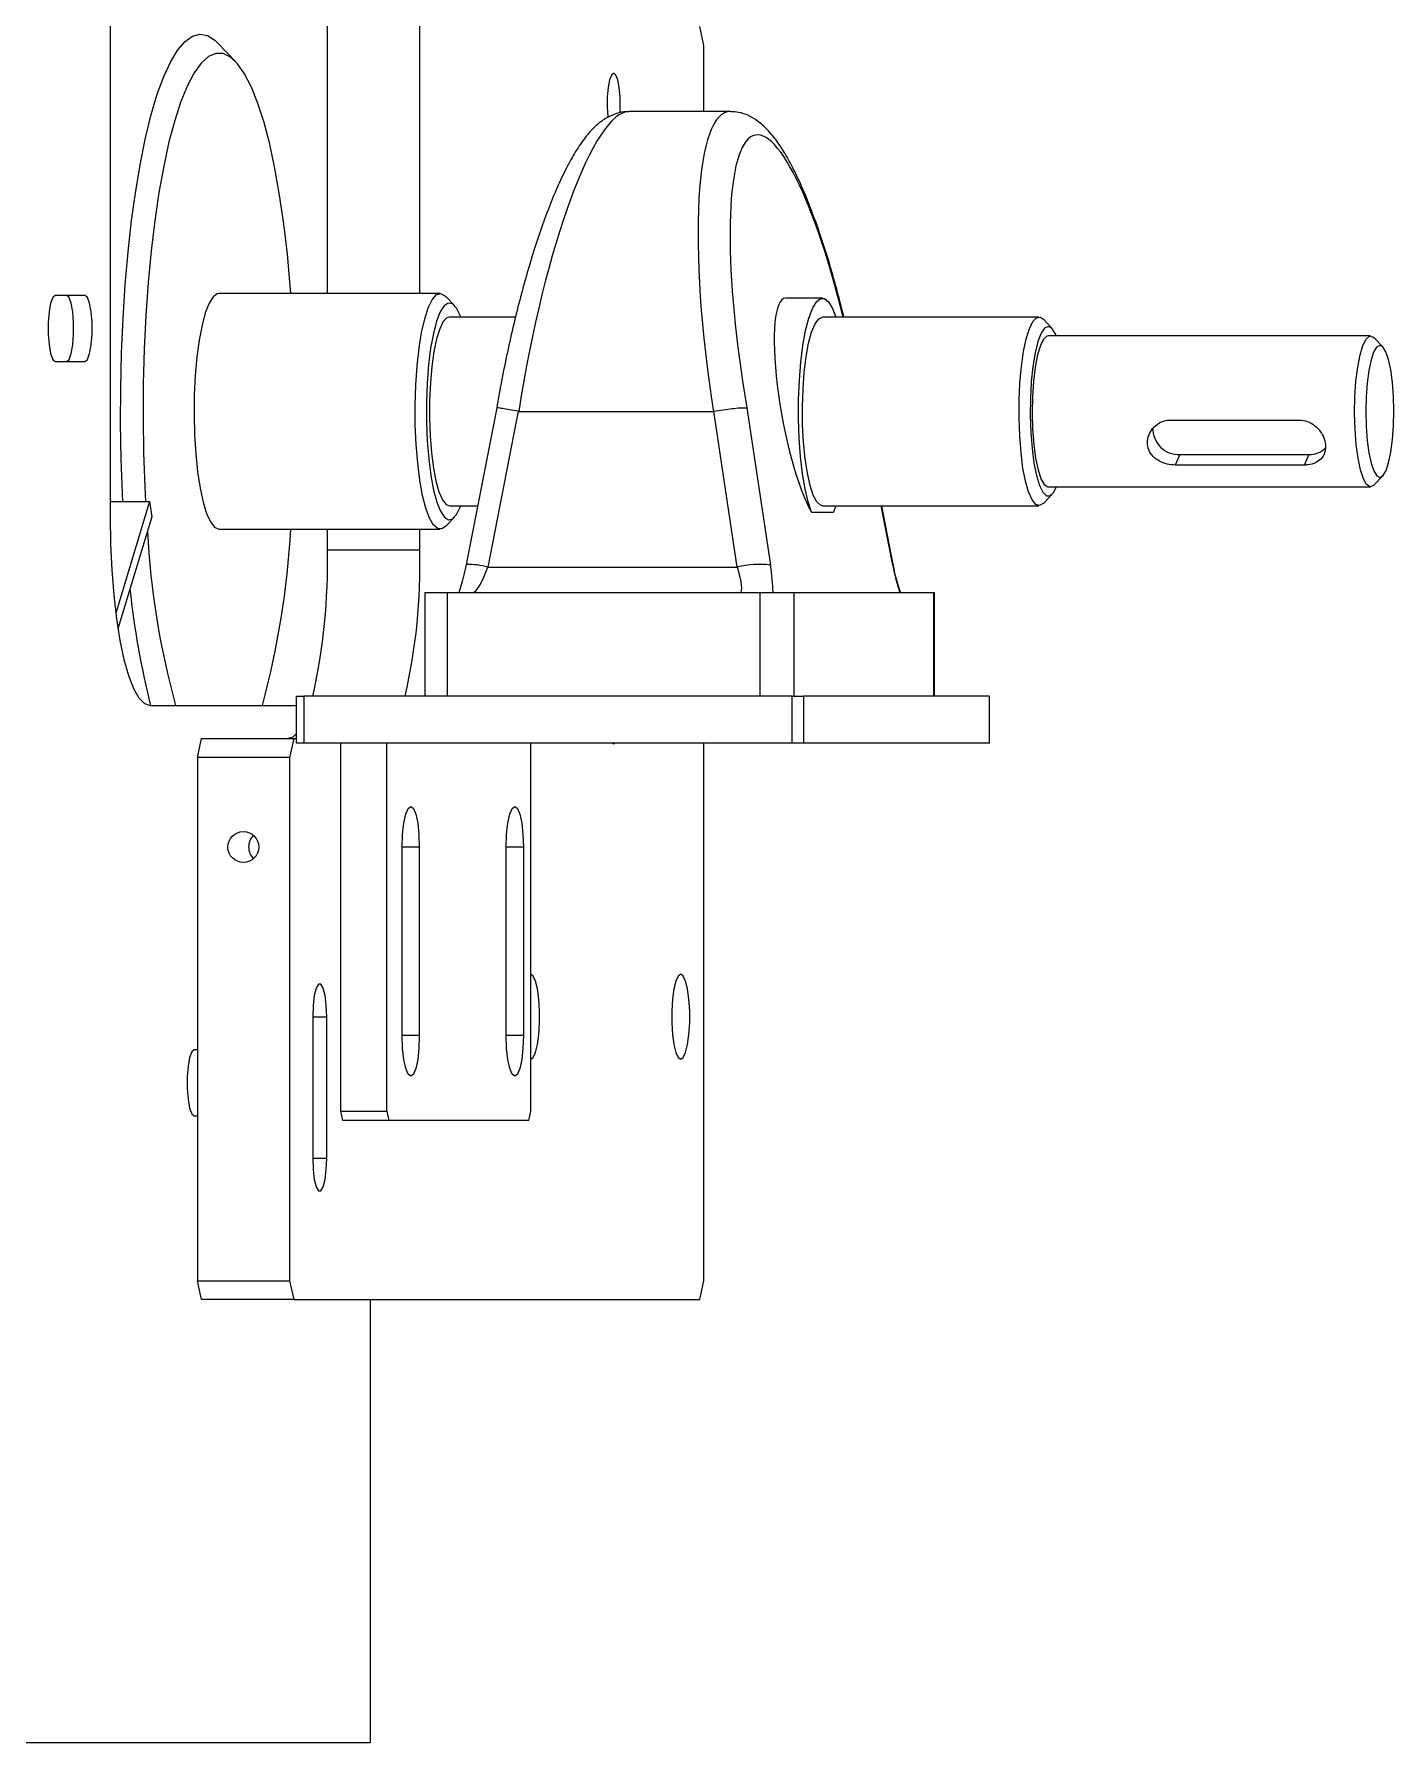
# Model space of a CAD drawing. Header units: millimetres. Extents: x -1052 to 3351, y 0 to 2015.
# Drawn here: x -104.537 to -102.808, y 1570.765 to 1572.936 of the extents above; entities that cross this region are included whole.
import ezdxf

# ---------------------------------------------------------------- set-up
doc = ezdxf.new("R2010")
doc.units = ezdxf.units.MM

msp = doc.modelspace()

# ---------------------------------------------------------------- linework, layer by layer
at = {"linetype": 'Continuous', "lineweight": 0}
for p, q in [((-104.44, 1573.7601), (-104.44, 1572.3224)), ((-104.1636, 1572.6063), (-104.1636, 1573.4762)), ((-104.0465, 1572.6063), (-104.0465, 1573.4762)), ((-103.6855, 1572.9214), (-103.6906, 1572.9454)), ((-104.354, 1572.9158), (-104.3448, 1572.9266)), ((-104.3448, 1572.9266), (-104.3354, 1572.9333)), ((-104.3354, 1572.9333), (-104.3258, 1572.9358)), ((-104.3258, 1572.9358), (-104.3163, 1572.9341)), ((-104.3163, 1572.9341), (-104.3069, 1572.9282)), ((-104.3069, 1572.9282), (-104.3029, 1572.9244)), ((-104.2806, 1572.901), (-104.3029, 1572.9244)), ((-104.3717, 1572.8821), (-104.363, 1572.9009)), ((-104.363, 1572.9009), (-104.354, 1572.9158)), ((-104.315, 1572.9074), (-104.3242, 1572.8991)), ((-104.3057, 1572.9114), (-104.315, 1572.9074)), ((-104.2964, 1572.9112), (-104.3057, 1572.9114)), ((-104.2871, 1572.9067), (-104.2964, 1572.9112)), ((-104.278, 1572.8981), (-104.2871, 1572.9067)), ((-103.6855, 1572.8376), (-103.6855, 1572.9214)), ((-104.38, 1572.8596), (-104.3717, 1572.8821)), ((-104.3331, 1572.8868), (-104.3418, 1572.8704)), ((-104.3242, 1572.8991), (-104.3331, 1572.8868)), ((-104.269, 1572.8853), (-104.278, 1572.8981)), ((-104.2604, 1572.8685), (-104.269, 1572.8853)), ((-103.8027, 1572.8839), (-103.8051, 1572.8777)), ((-103.7999, 1572.8861), (-103.8027, 1572.8839)), ((-103.7972, 1572.8839), (-103.7999, 1572.8861)), ((-103.7948, 1572.8777), (-103.7972, 1572.8839)), ((-104.3877, 1572.8336), (-104.38, 1572.8596)), ((-104.3418, 1572.8704), (-104.3501, 1572.8501)), ((-104.2521, 1572.8479), (-104.2604, 1572.8685)), ((-103.807, 1572.8682), (-103.8081, 1572.8562)), ((-103.8051, 1572.8777), (-103.807, 1572.8682)), ((-103.7929, 1572.8682), (-103.7948, 1572.8777)), ((-103.7918, 1572.8562), (-103.7929, 1572.8682)), ((-104.3501, 1572.8501), (-104.3579, 1572.8262)), ((-104.2444, 1572.8236), (-104.2521, 1572.8479)), ((-103.8081, 1572.8562), (-103.8083, 1572.8433)), ((-103.8083, 1572.8433), (-103.8076, 1572.8307)), ((-103.7919, 1572.8359), (-103.7916, 1572.8433)), ((-103.7916, 1572.8433), (-103.7918, 1572.8562)), ((-103.6519, 1572.8376), (-103.7803, 1572.8376)), ((-104.3949, 1572.8042), (-104.3877, 1572.8336)), ((-104.3579, 1572.8262), (-104.3652, 1572.7988)), ((-104.2371, 1572.7959), (-104.2444, 1572.8236)), ((-103.8076, 1572.8307), (-103.8075, 1572.8299)), ((-104.4015, 1572.7718), (-104.3949, 1572.8042)), ((-104.3652, 1572.7988), (-104.3719, 1572.7682)), ((-104.2305, 1572.765), (-104.2371, 1572.7959)), ((-104.4075, 1572.7366), (-104.4015, 1572.7718)), ((-104.3719, 1572.7682), (-104.378, 1572.7347)), ((-104.2245, 1572.7312), (-104.2305, 1572.765)), ((-104.4127, 1572.699), (-104.4075, 1572.7366)), ((-104.378, 1572.7347), (-104.3833, 1572.6987)), ((-104.2192, 1572.6949), (-104.2245, 1572.7312)), ((-104.4171, 1572.6592), (-104.4127, 1572.699)), ((-104.3833, 1572.6987), (-104.3879, 1572.6603)), ((-104.2147, 1572.6563), (-104.2192, 1572.6949)), ((-104.4207, 1572.6177), (-104.4171, 1572.6592)), ((-104.3879, 1572.6603), (-104.3917, 1572.6201)), ((-104.211, 1572.6159), (-104.2147, 1572.6563)), ((-104.3917, 1572.6201), (-104.3946, 1572.5783)), ((-104.5129, 1572.6014), (-104.5156, 1572.5941)), ((-104.5099, 1572.6039), (-104.5129, 1572.6014)), ((-104.4718, 1572.6039), (-104.5099, 1572.6039)), ((-104.4921, 1572.6014), (-104.4952, 1572.6039)), ((-104.4895, 1572.5941), (-104.4921, 1572.6014)), ((-104.4687, 1572.6014), (-104.4718, 1572.6039)), ((-104.466, 1572.5941), (-104.4687, 1572.6014)), ((-104.4235, 1572.5747), (-104.4207, 1572.6177)), ((-104.3091, 1572.6019), (-104.3142, 1572.5938)), ((-104.3038, 1572.6059), (-104.3091, 1572.6019)), ((-104.3015, 1572.6063), (-104.3038, 1572.6059)), ((-104.0205, 1572.6063), (-104.3015, 1572.6063)), ((-104.2103, 1572.6063), (-104.211, 1572.6159)), ((-104.0357, 1572.5882), (-104.0307, 1572.5984)), ((-104.0307, 1572.5984), (-104.0255, 1572.6045)), ((-104.0255, 1572.6045), (-104.0201, 1572.6063)), ((-104.0201, 1572.6063), (-104.0148, 1572.6038)), ((-104.0148, 1572.6038), (-104.0136, 1572.6027)), ((-104.0025, 1572.591), (-104.0136, 1572.6027)), ((-103.5346, 1572.6003), (-103.5815, 1572.6003)), ((-103.5424, 1572.5955), (-103.5372, 1572.5998)), ((-103.5372, 1572.5998), (-103.532, 1572.5998)), ((-103.532, 1572.5998), (-103.5268, 1572.5955)), ((-104.5176, 1572.583), (-104.5186, 1572.5693)), ((-104.5156, 1572.5941), (-104.5176, 1572.583)), ((-104.4875, 1572.583), (-104.4895, 1572.5941)), ((-104.4864, 1572.5693), (-104.4875, 1572.583)), ((-104.464, 1572.583), (-104.466, 1572.5941)), ((-104.463, 1572.5693), (-104.464, 1572.583)), ((-104.3946, 1572.5783), (-104.3967, 1572.5354)), ((-104.319, 1572.5817), (-104.3232, 1572.566)), ((-104.3142, 1572.5938), (-104.319, 1572.5817)), ((-104.0402, 1572.5743), (-104.0357, 1572.5882)), ((-104.0205, 1572.5829), (-104.0251, 1572.5711)), ((-104.0155, 1572.5907), (-104.0205, 1572.5829)), ((-104.0119, 1572.5755), (-104.0166, 1572.5706)), ((-104.0103, 1572.5942), (-104.0155, 1572.5907)), ((-104.0088, 1572.5764), (-104.0119, 1572.5755)), ((-104.005, 1572.5932), (-104.0103, 1572.5942)), ((-103.9247, 1572.5764), (-104.0088, 1572.5764)), ((-103.9999, 1572.5878), (-104.005, 1572.5932)), ((-103.9951, 1572.5782), (-103.9999, 1572.5878)), ((-103.9944, 1572.5764), (-103.9951, 1572.5782)), ((-103.5519, 1572.5749), (-103.5474, 1572.5872)), ((-103.5474, 1572.5872), (-103.5424, 1572.5955)), ((-103.5394, 1572.5742), (-103.5346, 1572.5764)), ((-103.2595, 1572.5764), (-103.5346, 1572.5764)), ((-103.5268, 1572.5955), (-103.5219, 1572.5872)), ((-103.5219, 1572.5872), (-103.5178, 1572.5764)), ((-103.2673, 1572.5706), (-103.2625, 1572.5755)), ((-103.2625, 1572.5755), (-103.2577, 1572.5761)), ((-103.2577, 1572.5761), (-103.2539, 1572.5735)), ((-104.5186, 1572.5693), (-104.5186, 1572.5547)), ((-104.5186, 1572.5547), (-104.5176, 1572.541)), ((-104.4875, 1572.541), (-104.4864, 1572.5547)), ((-104.4864, 1572.5547), (-104.4864, 1572.5693)), ((-104.464, 1572.541), (-104.463, 1572.5547)), ((-104.463, 1572.5547), (-104.463, 1572.5693)), ((-104.4254, 1572.5307), (-104.4235, 1572.5747)), ((-104.3232, 1572.566), (-104.3268, 1572.5471)), ((-104.0474, 1572.5367), (-104.0441, 1572.5569)), ((-104.0441, 1572.5569), (-104.0402, 1572.5743)), ((-104.0291, 1572.5556), (-104.0326, 1572.5369)), ((-104.0251, 1572.5711), (-104.0291, 1572.5556)), ((-104.021, 1572.5616), (-104.025, 1572.5488)), ((-104.0166, 1572.5706), (-104.021, 1572.5616)), ((-103.5594, 1572.5404), (-103.556, 1572.5592)), ((-103.556, 1572.5592), (-103.5519, 1572.5749)), ((-103.5522, 1572.5433), (-103.5484, 1572.5573)), ((-103.5484, 1572.5573), (-103.5441, 1572.5678)), ((-103.5441, 1572.5678), (-103.5394, 1572.5742)), ((-103.2757, 1572.5488), (-103.2717, 1572.5616)), ((-103.2717, 1572.5616), (-103.2673, 1572.5706)), ((-103.2567, 1572.5557), (-103.2608, 1572.5452)), ((-103.2523, 1572.5622), (-103.2567, 1572.5557)), ((-103.2428, 1572.5618), (-103.2539, 1572.5735)), ((-103.2477, 1572.5644), (-103.2523, 1572.5622)), ((-103.2431, 1572.5621), (-103.2477, 1572.5644)), ((-103.2387, 1572.5556), (-103.2431, 1572.5621)), ((-103.2373, 1572.5524), (-103.2387, 1572.5556)), ((-104.5176, 1572.541), (-104.5156, 1572.5299)), ((-104.4895, 1572.5299), (-104.4875, 1572.541)), ((-104.466, 1572.5299), (-104.464, 1572.541)), ((-104.3967, 1572.5354), (-104.3978, 1572.4917)), ((-104.3268, 1572.5471), (-104.3297, 1572.5257)), ((-104.0499, 1572.5142), (-104.0474, 1572.5367)), ((-104.0326, 1572.5369), (-104.0352, 1572.5156)), ((-104.0285, 1572.5326), (-104.0312, 1572.5137)), ((-104.025, 1572.5488), (-104.0285, 1572.5326)), ((-103.5621, 1572.5191), (-103.5594, 1572.5404)), ((-103.5553, 1572.526), (-103.5522, 1572.5433)), ((-103.2818, 1572.5137), (-103.2791, 1572.5326)), ((-103.2791, 1572.5326), (-103.2757, 1572.5488)), ((-103.2608, 1572.5452), (-103.2643, 1572.531)), ((-103.2577, 1572.5403), (-103.2612, 1572.5283)), ((-103.2536, 1572.5483), (-103.2577, 1572.5403)), ((-103.2493, 1572.5521), (-103.2536, 1572.5483)), ((-103.2478, 1572.5524), (-103.2493, 1572.5521)), ((-102.838, 1572.5524), (-103.2478, 1572.5524)), ((-102.8514, 1572.5283), (-102.8479, 1572.5403)), ((-102.8479, 1572.5403), (-102.8438, 1572.5483)), ((-102.8438, 1572.5483), (-102.8395, 1572.5521)), ((-102.8395, 1572.5521), (-102.8351, 1572.5514)), ((-102.8341, 1572.5319), (-102.8374, 1572.5218)), ((-102.8351, 1572.5514), (-102.8335, 1572.5501)), ((-102.8303, 1572.5382), (-102.8341, 1572.5319)), ((-102.8224, 1572.5384), (-102.8335, 1572.5501)), ((-102.8263, 1572.5404), (-102.8303, 1572.5382)), ((-102.8224, 1572.5384), (-102.8263, 1572.5404)), ((-102.8186, 1572.5323), (-102.8224, 1572.5384)), ((-102.8152, 1572.5224), (-102.8186, 1572.5323)), ((-104.5156, 1572.5299), (-104.5129, 1572.5226)), ((-104.5129, 1572.5226), (-104.5099, 1572.52)), ((-104.5099, 1572.52), (-104.4718, 1572.52)), ((-104.4952, 1572.52), (-104.4921, 1572.5226)), ((-104.4921, 1572.5226), (-104.4895, 1572.5299)), ((-104.4718, 1572.52), (-104.4687, 1572.5226)), ((-104.4687, 1572.5226), (-104.466, 1572.5299)), ((-104.4264, 1572.486), (-104.4254, 1572.5307)), ((-104.3297, 1572.5257), (-104.3318, 1572.5022)), ((-104.0515, 1572.49), (-104.0499, 1572.5142)), ((-104.0352, 1572.5156), (-104.037, 1572.4925)), ((-104.0312, 1572.5137), (-104.033, 1572.4928)), ((-103.564, 1572.496), (-103.5621, 1572.5191)), ((-103.5577, 1572.5063), (-103.5553, 1572.526)), ((-103.2837, 1572.4928), (-103.2818, 1572.5137)), ((-103.2672, 1572.5137), (-103.2692, 1572.4942)), ((-103.2643, 1572.531), (-103.2672, 1572.5137)), ((-103.2642, 1572.5129), (-103.2664, 1572.495)), ((-103.2612, 1572.5283), (-103.2642, 1572.5129)), ((-102.8566, 1572.495), (-102.8544, 1572.5129)), ((-102.8544, 1572.5129), (-102.8514, 1572.5283)), ((-102.8374, 1572.5218), (-102.8402, 1572.5085)), ((-102.8124, 1572.5092), (-102.8152, 1572.5224)), ((-104.3978, 1572.4917), (-104.3981, 1572.4478)), ((-104.3318, 1572.5022), (-104.333, 1572.4775)), ((-104.0523, 1572.4648), (-104.0515, 1572.49)), ((-104.037, 1572.4925), (-104.0379, 1572.4681)), ((-104.033, 1572.4928), (-104.0341, 1572.4705)), ((-103.565, 1572.4717), (-103.564, 1572.496)), ((-103.5593, 1572.4848), (-103.5577, 1572.5063)), ((-103.2847, 1572.4705), (-103.2837, 1572.4928)), ((-103.2692, 1572.4942), (-103.2704, 1572.4731)), ((-103.2664, 1572.495), (-103.2677, 1572.4752)), ((-102.8579, 1572.4752), (-102.8566, 1572.495)), ((-102.8423, 1572.4925), (-102.8436, 1572.4748)), ((-102.8402, 1572.5085), (-102.8423, 1572.4925)), ((-102.8103, 1572.4933), (-102.8124, 1572.5092)), ((-102.8089, 1572.4757), (-102.8103, 1572.4933)), ((-104.4266, 1572.4411), (-104.4264, 1572.486)), ((-104.333, 1572.4775), (-104.3333, 1572.4521)), ((-104.0379, 1572.4681), (-104.0379, 1572.4434)), ((-104.0341, 1572.4705), (-104.0342, 1572.4478)), ((-103.5651, 1572.447), (-103.565, 1572.4717)), ((-103.56, 1572.4622), (-103.5593, 1572.4848)), ((-103.2848, 1572.4478), (-103.2847, 1572.4705)), ((-103.2704, 1572.4731), (-103.2706, 1572.4513)), ((-103.2677, 1572.4752), (-103.2681, 1572.4545)), ((-102.8583, 1572.4545), (-102.8579, 1572.4752)), ((-102.8436, 1572.4748), (-102.844, 1572.4561)), ((-102.8085, 1572.457), (-102.8089, 1572.4757)), ((-104.3981, 1572.4478), (-104.3975, 1572.4039)), ((-104.3333, 1572.4521), (-104.3327, 1572.4269)), ((-104.0521, 1572.4394), (-104.0523, 1572.4648)), ((-104.0342, 1572.4478), (-104.0334, 1572.4253)), ((-103.9487, 1572.4612), (-103.9875, 1572.2619)), ((-103.9213, 1572.4566), (-103.9598, 1572.2587)), ((-103.9206, 1572.4565), (-103.9213, 1572.4566)), ((-103.9206, 1572.4565), (-103.6732, 1572.4565)), ((-103.6726, 1572.4566), (-103.6732, 1572.4565)), ((-103.6429, 1572.2587), (-103.6726, 1572.4566)), ((-103.6307, 1572.461), (-103.6007, 1572.2612)), ((-103.5643, 1572.4225), (-103.5651, 1572.447)), ((-103.5598, 1572.4395), (-103.56, 1572.4622)), ((-103.284, 1572.4253), (-103.2848, 1572.4478)), ((-103.2706, 1572.4513), (-103.2699, 1572.4297)), ((-103.2681, 1572.4545), (-103.2675, 1572.434)), ((-103.0923, 1572.4455), (-102.9284, 1572.4455)), ((-102.8577, 1572.434), (-102.8583, 1572.4545)), ((-102.844, 1572.4561), (-102.8436, 1572.4374)), ((-102.8089, 1572.4383), (-102.8085, 1572.457)), ((-104.4258, 1572.3963), (-104.4266, 1572.4411)), ((-104.3327, 1572.4269), (-104.3312, 1572.4025)), ((-104.051, 1572.4145), (-104.0521, 1572.4394)), ((-104.0379, 1572.4434), (-104.037, 1572.4192)), ((-104.0334, 1572.4253), (-104.0317, 1572.404)), ((-103.5586, 1572.4174), (-103.5598, 1572.4395)), ((-103.2823, 1572.404), (-103.284, 1572.4253)), ((-103.2699, 1572.4297), (-103.2683, 1572.4092)), ((-103.2675, 1572.434), (-103.266, 1572.4145)), ((-102.8562, 1572.4145), (-102.8577, 1572.434)), ((-102.8436, 1572.4374), (-102.8422, 1572.4197)), ((-102.8102, 1572.4206), (-102.8089, 1572.4383)), ((-104.3975, 1572.4039), (-104.396, 1572.3605)), ((-104.3312, 1572.4025), (-104.3288, 1572.3797)), ((-104.0491, 1572.3908), (-104.051, 1572.4145)), ((-104.037, 1572.4192), (-104.0351, 1572.3961)), ((-104.0317, 1572.404), (-104.0291, 1572.3845)), ((-103.5626, 1572.399), (-103.5643, 1572.4225)), ((-103.5566, 1572.3966), (-103.5586, 1572.4174)), ((-103.2798, 1572.3845), (-103.2823, 1572.404)), ((-103.2683, 1572.4092), (-103.2659, 1572.3907)), ((-103.266, 1572.4145), (-103.2637, 1572.397)), ((-103.0806, 1572.4016), (-103.0864, 1572.3883)), ((-103.0806, 1572.4016), (-102.9167, 1572.4016)), ((-102.9167, 1572.4016), (-102.9225, 1572.3883)), ((-102.8539, 1572.397), (-102.8562, 1572.4145)), ((-102.8422, 1572.4197), (-102.8401, 1572.4039)), ((-102.8401, 1572.4039), (-102.8373, 1572.3907)), ((-102.8151, 1572.3913), (-102.8123, 1572.4046)), ((-102.8123, 1572.4046), (-102.8102, 1572.4206)), ((-104.4242, 1572.352), (-104.4258, 1572.3963)), ((-104.0463, 1572.369), (-104.0491, 1572.3908)), ((-104.0351, 1572.3961), (-104.0324, 1572.3749)), ((-104.0291, 1572.3845), (-104.0259, 1572.3677)), ((-103.5601, 1572.3773), (-103.5626, 1572.399)), ((-103.5538, 1572.3781), (-103.5566, 1572.3966)), ((-103.2765, 1572.3677), (-103.2798, 1572.3845)), ((-103.2659, 1572.3907), (-103.2627, 1572.3749)), ((-103.2637, 1572.397), (-103.2606, 1572.3822)), ((-103.2606, 1572.3822), (-103.2569, 1572.3709)), ((-102.9225, 1572.3883), (-103.0864, 1572.3883)), ((-102.8508, 1572.3822), (-102.8539, 1572.397)), ((-102.8471, 1572.3709), (-102.8508, 1572.3822)), ((-102.8373, 1572.3907), (-102.8339, 1572.3808)), ((-102.8339, 1572.3808), (-102.8301, 1572.3747)), ((-102.8222, 1572.3749), (-102.8184, 1572.3812)), ((-102.8184, 1572.3812), (-102.8151, 1572.3913)), ((-104.396, 1572.3605), (-104.395, 1572.342)), ((-104.3288, 1572.3797), (-104.3256, 1572.359)), ((-104.3256, 1572.359), (-104.3218, 1572.3412)), ((-104.0428, 1572.3497), (-104.0463, 1572.369)), ((-104.0324, 1572.3749), (-104.0289, 1572.3564)), ((-104.0259, 1572.3677), (-104.022, 1572.3541)), ((-103.5568, 1572.3579), (-103.5601, 1572.3773)), ((-103.5503, 1572.3624), (-103.5538, 1572.3781)), ((-103.5463, 1572.3501), (-103.5503, 1572.3624)), ((-103.2727, 1572.3541), (-103.2765, 1572.3677)), ((-103.2627, 1572.3749), (-103.2589, 1572.3624)), ((-103.2589, 1572.3624), (-103.2546, 1572.3537)), ((-103.2569, 1572.3709), (-103.2528, 1572.3637)), ((-103.2528, 1572.3637), (-103.2484, 1572.3607)), ((-103.2484, 1572.3607), (-103.2478, 1572.3607)), ((-103.2478, 1572.3607), (-102.838, 1572.3607)), ((-103.2409, 1572.3536), (-103.2373, 1572.3607)), ((-102.843, 1572.3637), (-102.8471, 1572.3709)), ((-102.8386, 1572.3607), (-102.843, 1572.3637)), ((-102.8342, 1572.3623), (-102.8386, 1572.3607)), ((-102.8335, 1572.363), (-102.8342, 1572.3623)), ((-102.8335, 1572.363), (-102.8224, 1572.3747)), ((-102.8301, 1572.3747), (-102.8262, 1572.3727)), ((-102.8262, 1572.3727), (-102.8222, 1572.3749)), ((-104.44, 1572.342), (-104.3901, 1572.342)), ((-104.3901, 1572.342), (-104.4329, 1572.2002)), ((-104.4237, 1572.342), (-104.4242, 1572.352)), ((-104.3901, 1572.342), (-104.3871, 1572.3224)), ((-104.3218, 1572.3412), (-104.3174, 1572.3267)), ((-104.0387, 1572.3335), (-104.0428, 1572.3497)), ((-104.0289, 1572.3564), (-104.0248, 1572.3411)), ((-104.0248, 1572.3411), (-104.0202, 1572.3296)), ((-104.022, 1572.3541), (-104.0177, 1572.3442)), ((-104.0177, 1572.3442), (-104.013, 1572.3384)), ((-104.013, 1572.3384), (-104.0088, 1572.3367)), ((-104.0088, 1572.3367), (-103.9729, 1572.3367)), ((-103.9948, 1572.3356), (-103.9944, 1572.3367)), ((-103.5529, 1572.3414), (-103.5568, 1572.3579)), ((-103.5484, 1572.3283), (-103.5529, 1572.3414)), ((-103.5418, 1572.3416), (-103.5463, 1572.3501)), ((-103.537, 1572.3373), (-103.5418, 1572.3416)), ((-103.5346, 1572.3367), (-103.537, 1572.3373)), ((-103.5346, 1572.3367), (-103.2595, 1572.3367)), ((-103.5178, 1572.3367), (-103.5208, 1572.3283)), ((-103.4454, 1572.2612), (-103.4601, 1572.3367)), ((-103.4447, 1572.2619), (-103.4593, 1572.3367)), ((-103.2683, 1572.3442), (-103.2727, 1572.3541)), ((-103.2636, 1572.3384), (-103.2683, 1572.3442)), ((-103.2588, 1572.3368), (-103.2636, 1572.3384)), ((-103.254, 1572.3395), (-103.2588, 1572.3368)), ((-103.2546, 1572.3537), (-103.2501, 1572.3493)), ((-103.2539, 1572.3396), (-103.254, 1572.3395)), ((-103.2539, 1572.3396), (-103.2428, 1572.3513)), ((-103.2501, 1572.3493), (-103.2455, 1572.3492)), ((-103.2455, 1572.3492), (-103.2409, 1572.3536)), ((-104.44, 1572.3224), (-104.4395, 1572.2883)), ((-104.3871, 1572.3224), (-104.4301, 1572.1803)), ((-104.3174, 1572.3267), (-104.3125, 1572.316)), ((-104.3125, 1572.316), (-104.3073, 1572.3093)), ((-104.034, 1572.3209), (-104.0387, 1572.3335)), ((-104.0289, 1572.3121), (-104.034, 1572.3209)), ((-104.0202, 1572.3296), (-104.0152, 1572.322)), ((-104.0152, 1572.322), (-104.01, 1572.3189)), ((-104.0136, 1572.3104), (-104.0025, 1572.322)), ((-104.01, 1572.3189), (-104.0047, 1572.3201)), ((-104.0047, 1572.3201), (-103.9996, 1572.3257)), ((-103.9996, 1572.3257), (-103.9948, 1572.3356)), ((-103.5484, 1572.3283), (-103.5208, 1572.3283)), ((-104.3073, 1572.3093), (-104.3019, 1572.3068)), ((-104.3019, 1572.3068), (-104.3015, 1572.3068)), ((-104.3015, 1572.3068), (-104.0205, 1572.3068)), ((-104.1636, 1572.2804), (-104.1636, 1572.3068)), ((-104.0465, 1572.2804), (-104.0465, 1572.3068)), ((-104.0236, 1572.3075), (-104.0289, 1572.3121)), ((-104.0182, 1572.3072), (-104.0236, 1572.3075)), ((-104.0136, 1572.3104), (-104.0182, 1572.3072)), ((-104.4395, 1572.2883), (-104.4379, 1572.2548)), ((-104.1636, 1572.2804), (-104.0465, 1572.2804)), ((-104.4379, 1572.2548), (-104.4354, 1572.2228)), ((-103.9598, 1572.2587), (-103.6429, 1572.2587)), ((-103.4447, 1572.2618), (-103.4454, 1572.2612)), ((-103.4447, 1572.2619), (-103.4447, 1572.2618)), ((-104.4354, 1572.2228), (-104.4319, 1572.1928)), ((-104.04, 1572.2265), (-104.04, 1572.0947)), ((-104.04, 1572.2265), (-104.0117, 1572.2265)), ((-104.0117, 1572.2265), (-104.0117, 1572.0947)), ((-104.0117, 1572.2265), (-103.6136, 1572.2265)), ((-103.6136, 1572.0947), (-103.6136, 1572.2265)), ((-103.6136, 1572.2265), (-103.5709, 1572.2265)), ((-103.5709, 1572.2265), (-103.5709, 1572.0947)), ((-103.5709, 1572.2265), (-103.3929, 1572.2265)), ((-103.3929, 1572.0947), (-103.3929, 1572.2265)), ((-103.3929, 1572.2265), (-103.3921, 1572.2265)), ((-103.3921, 1572.0947), (-103.3921, 1572.2265)), ((-104.4319, 1572.1928), (-104.4276, 1572.1654)), ((-104.4276, 1572.1654), (-104.4224, 1572.1413)), ((-104.4224, 1572.1413), (-104.4166, 1572.1208)), ((-104.4166, 1572.1208), (-104.4103, 1572.1044)), ((-104.4103, 1572.1044), (-104.4035, 1572.0924)), ((-104.4035, 1572.0924), (-104.3964, 1572.0852)), ((-104.3964, 1572.0852), (-104.3891, 1572.0827)), ((-104.3891, 1572.0827), (-104.2029, 1572.0827)), ((-104.2029, 1572.0348), (-104.2029, 1572.0947)), ((-104.2029, 1572.0947), (-104.1937, 1572.0947)), ((-104.1937, 1572.0947), (-104.1937, 1572.0348)), ((-103.5732, 1572.0947), (-104.1937, 1572.0947)), ((-103.5732, 1572.0348), (-103.5732, 1572.0947)), ((-103.5732, 1572.0947), (-103.5589, 1572.0947)), ((-103.5589, 1572.0947), (-103.5589, 1572.0348)), ((-103.3225, 1572.0947), (-103.5589, 1572.0947)), ((-103.3225, 1572.0348), (-103.3225, 1572.0947)), ((-104.3289, 1572.0168), (-104.3238, 1572.0408)), ((-104.3238, 1572.0408), (-104.2067, 1572.0408)), ((-104.2145, 1572.0408), (-104.2072, 1572.0432)), ((-104.2067, 1572.0408), (-104.2118, 1572.0168)), ((-104.2072, 1572.0432), (-104.2029, 1572.0471)), ((-104.2067, 1572.0408), (-104.2029, 1572.0408)), ((-104.1937, 1572.0348), (-104.2029, 1572.0348)), ((-103.5732, 1572.0348), (-104.1937, 1572.0348)), ((-104.1469, 1571.5675), (-104.1469, 1572.0348)), ((-104.0884, 1571.5675), (-104.0884, 1572.0348)), ((-103.9054, 1571.5675), (-103.9054, 1572.0348)), ((-103.8014, 1572.0348), (-103.8013, 1572.0347)), ((-103.8013, 1572.0347), (-103.7986, 1572.0347)), ((-103.7986, 1572.0347), (-103.7985, 1572.0348)), ((-103.6855, 1571.3519), (-103.6855, 1572.0348)), ((-103.5589, 1572.0348), (-103.5732, 1572.0348)), ((-103.3225, 1572.0348), (-103.5589, 1572.0348)), ((-104.2118, 1572.0168), (-104.3289, 1572.0168)), ((-104.3289, 1572.0168), (-104.3289, 1571.3519)), ((-104.2118, 1572.0168), (-104.2118, 1571.3519)), ((-104.0643, 1571.9447), (-104.0613, 1571.952)), ((-104.0613, 1571.952), (-104.0579, 1571.9545)), ((-104.0579, 1571.9545), (-104.0545, 1571.952)), ((-104.0545, 1571.952), (-104.0515, 1571.9447)), ((-103.9321, 1571.9447), (-103.9291, 1571.952)), ((-103.9291, 1571.952), (-103.9257, 1571.9545)), ((-103.9257, 1571.9545), (-103.9223, 1571.952)), ((-103.9223, 1571.952), (-103.9193, 1571.9447)), ((-104.0683, 1571.9189), (-104.0667, 1571.9333)), ((-104.0667, 1571.9333), (-104.0643, 1571.9447)), ((-104.0515, 1571.9447), (-104.049, 1571.9333)), ((-104.049, 1571.9333), (-104.0475, 1571.9189)), ((-103.9361, 1571.9189), (-103.9345, 1571.9333)), ((-103.9345, 1571.9333), (-103.9321, 1571.9447)), ((-103.9193, 1571.9447), (-103.9169, 1571.9333)), ((-103.9169, 1571.9333), (-103.9153, 1571.9189)), ((-104.0688, 1571.903), (-104.0683, 1571.9189)), ((-104.0688, 1571.6634), (-104.0688, 1571.903)), ((-104.047, 1571.903), (-104.0688, 1571.903)), ((-104.0475, 1571.9189), (-104.047, 1571.903)), ((-104.047, 1571.903), (-104.047, 1571.6634)), ((-103.9366, 1571.903), (-103.9361, 1571.9189)), ((-103.9366, 1571.6634), (-103.9366, 1571.903)), ((-103.9148, 1571.903), (-103.9366, 1571.903)), ((-103.9153, 1571.9189), (-103.9148, 1571.903)), ((-103.9148, 1571.903), (-103.9148, 1571.6634)), ((-104.1752, 1571.7286), (-104.1781, 1571.7237)), ((-104.1721, 1571.7286), (-104.1752, 1571.7286)), ((-104.1692, 1571.7237), (-104.1721, 1571.7286)), ((-103.9022, 1571.7391), (-103.9054, 1571.7413)), ((-103.8993, 1571.7327), (-103.9022, 1571.7391)), ((-103.8968, 1571.7227), (-103.8993, 1571.7327)), ((-103.721, 1571.7327), (-103.7234, 1571.7227)), ((-103.718, 1571.7391), (-103.721, 1571.7327)), ((-103.7148, 1571.7413), (-103.718, 1571.7391)), ((-103.7116, 1571.7391), (-103.7148, 1571.7413)), ((-103.7086, 1571.7327), (-103.7116, 1571.7391)), ((-103.7061, 1571.7227), (-103.7086, 1571.7327)), ((-104.1805, 1571.7143), (-104.182, 1571.7017)), ((-104.1781, 1571.7237), (-104.1805, 1571.7143)), ((-104.1668, 1571.7143), (-104.1692, 1571.7237)), ((-104.1653, 1571.7017), (-104.1668, 1571.7143)), ((-103.895, 1571.7097), (-103.8968, 1571.7227)), ((-103.8941, 1571.695), (-103.895, 1571.7097)), ((-103.7252, 1571.7097), (-103.7261, 1571.695)), ((-103.7234, 1571.7227), (-103.7252, 1571.7097)), ((-103.7044, 1571.7097), (-103.7061, 1571.7227)), ((-103.7034, 1571.695), (-103.7044, 1571.7097)), ((-104.182, 1571.7017), (-104.1825, 1571.6873)), ((-104.1825, 1571.6873), (-104.1825, 1571.5076)), ((-104.1825, 1571.6873), (-104.1647, 1571.6873)), ((-104.1647, 1571.6873), (-104.1653, 1571.7017)), ((-104.1647, 1571.5076), (-104.1647, 1571.6873)), ((-103.8941, 1571.6797), (-103.8941, 1571.695)), ((-103.7261, 1571.695), (-103.7261, 1571.6797)), ((-103.7034, 1571.6797), (-103.7034, 1571.695)), ((-104.047, 1571.6634), (-104.0688, 1571.6634)), ((-104.0683, 1571.6475), (-104.0688, 1571.6634)), ((-104.047, 1571.6634), (-104.0475, 1571.6475)), ((-103.9148, 1571.6634), (-103.9366, 1571.6634)), ((-103.9361, 1571.6475), (-103.9366, 1571.6634)), ((-103.9148, 1571.6634), (-103.9153, 1571.6475)), ((-103.8968, 1571.652), (-103.895, 1571.6649)), ((-103.895, 1571.6649), (-103.8941, 1571.6797)), ((-103.7261, 1571.6797), (-103.7252, 1571.6649)), ((-103.7252, 1571.6649), (-103.7234, 1571.652)), ((-103.7061, 1571.652), (-103.7044, 1571.6649)), ((-103.7044, 1571.6649), (-103.7034, 1571.6797)), ((-104.3362, 1571.6429), (-104.3389, 1571.6356)), ((-104.3332, 1571.6454), (-104.3362, 1571.6429)), ((-104.3289, 1571.6454), (-104.3332, 1571.6454)), ((-104.0667, 1571.6331), (-104.0683, 1571.6475)), ((-104.0475, 1571.6475), (-104.049, 1571.6331)), ((-103.9345, 1571.6331), (-103.9361, 1571.6475)), ((-103.9153, 1571.6475), (-103.9169, 1571.6331)), ((-103.9022, 1571.6356), (-103.8993, 1571.642)), ((-103.8993, 1571.642), (-103.8968, 1571.652)), ((-103.7234, 1571.652), (-103.721, 1571.642)), ((-103.721, 1571.642), (-103.718, 1571.6356)), ((-103.7116, 1571.6356), (-103.7086, 1571.642)), ((-103.7086, 1571.642), (-103.7061, 1571.652)), ((-104.3409, 1571.6244), (-104.342, 1571.6108)), ((-104.3389, 1571.6356), (-104.3409, 1571.6244)), ((-104.0643, 1571.6217), (-104.0667, 1571.6331)), ((-104.0613, 1571.6144), (-104.0643, 1571.6217)), ((-104.0515, 1571.6217), (-104.0545, 1571.6144)), ((-104.049, 1571.6331), (-104.0515, 1571.6217)), ((-103.9321, 1571.6217), (-103.9345, 1571.6331)), ((-103.9291, 1571.6144), (-103.9321, 1571.6217)), ((-103.9193, 1571.6217), (-103.9223, 1571.6144)), ((-103.9169, 1571.6331), (-103.9193, 1571.6217)), ((-103.9054, 1571.6334), (-103.9022, 1571.6356)), ((-103.718, 1571.6356), (-103.7148, 1571.6334)), ((-103.7148, 1571.6334), (-103.7116, 1571.6356)), ((-104.342, 1571.6108), (-104.342, 1571.5962)), ((-104.0579, 1571.6119), (-104.0613, 1571.6144)), ((-104.0545, 1571.6144), (-104.0579, 1571.6119)), ((-103.9257, 1571.6119), (-103.9291, 1571.6144)), ((-103.9223, 1571.6144), (-103.9257, 1571.6119)), ((-104.342, 1571.5962), (-104.3409, 1571.5825)), ((-104.3409, 1571.5825), (-104.3389, 1571.5713)), ((-104.3389, 1571.5713), (-104.3362, 1571.5641)), ((-104.3362, 1571.5641), (-104.3332, 1571.5615)), ((-104.3332, 1571.5615), (-104.3289, 1571.5615)), ((-104.1469, 1571.5675), (-104.0884, 1571.5675)), ((-104.1444, 1571.5555), (-104.1469, 1571.5675)), ((-104.0859, 1571.5555), (-104.1444, 1571.5555)), ((-104.0884, 1571.5675), (-104.0859, 1571.5555)), ((-103.9079, 1571.5555), (-104.0859, 1571.5555)), ((-103.9079, 1571.5555), (-103.9054, 1571.5675)), ((-104.1825, 1571.5076), (-104.1647, 1571.5076)), ((-104.1825, 1571.5076), (-104.182, 1571.4933)), ((-104.182, 1571.4933), (-104.1805, 1571.4807)), ((-104.1668, 1571.4807), (-104.1653, 1571.4933)), ((-104.1653, 1571.4933), (-104.1647, 1571.5076)), ((-104.1805, 1571.4807), (-104.1781, 1571.4713)), ((-104.1781, 1571.4713), (-104.1752, 1571.4663)), ((-104.1721, 1571.4663), (-104.1692, 1571.4713)), ((-104.1692, 1571.4713), (-104.1668, 1571.4807)), ((-104.1752, 1571.4663), (-104.1721, 1571.4663)), ((-104.3289, 1571.3519), (-104.2118, 1571.3519)), ((-104.3238, 1571.3279), (-104.3289, 1571.3519)), ((-104.2118, 1571.3519), (-104.2067, 1571.3279)), ((-103.6906, 1571.3279), (-103.6855, 1571.3519)), ((-104.2067, 1571.3279), (-104.3238, 1571.3279)), ((-104.2067, 1571.3279), (-103.6906, 1571.3279)), ((-104.1095, 1571.3279), (-104.1095, 1570.7648)), ((-104.1095, 1570.7648), (-104.8213, 1570.7648))]:
    msp.add_line(p, q, dxfattribs=at)
msp.add_circle((-104.2706, 1571.9029), 0.0196, dxfattribs=at)
for centre, radius, start, end in [((-103.0818, 1572.4345), 0.0329, 178.0124, 272.151), ((-102.9158, 1572.4303), 0.0287, 268.2524, 315.2283), ((-103.3484, 1572.3598), 1.0457, 183.0386, 195.3632), ((-105.3254, 1572.3714), 1.117, 345.0212, 356.682), ((-104.9592, 1572.2668), 0.7957, 347.5103, 0.9815), ((-104.7881, 1572.2613), 0.7419, 347.0198, 1.4738), ((-103.9832, 1572.1757), 0.0862, 74.2174, 92.8174), ((-103.6145, 1572.1391), 0.123, 83.5292, 103.3166), ((-103.3552, 1572.341), 1.0652, 185.9197, 194.0332), ((-104.244, 1571.903), 0.02, 132.44, 227.56)]:
    msp.add_arc(centre, radius, start, end, dxfattribs=at)
for centre, major_axis, ratio, start_param, end_param in [((-103.8398, 1572.4565), (0.0622, 0.3808), 0.206899, 0.033785, 1.604581), ((-103.5924, 1572.4565), (-0.0622, 0.3808), 0.206899, 6.245471, 7.820197), ((-103.5578, 1572.4628), (-0.0622, 0.3448), 0.205779, 5.01067, 7.822168), ((-103.5567, 1572.4565), (-0.0259, 0.1437), 0.205779, 6.246095, 8.917905), ((-103.9661, 1572.2624), (0.0129, 0.0359), 0.188783, 3.209318, 4.676322), ((-103.6517, 1572.2624), (-0.0129, 0.0359), 0.188783, 3.073867, 4.540871), ((-103.6171, 1572.2687), (-0.013, 0.0718), 0.205779, 4.048083, 4.571506), ((-103.4315, 1572.2687), (-0.013, 0.0718), 0.205779, 1.637498, 2.160922)]:
    msp.add_ellipse(centre, major_axis=major_axis, ratio=ratio, start_param=start_param, end_param=end_param, dxfattribs=at)
for points, knots in [([(-103.7808, 1572.8371), (-103.7829, 1572.8372), (-103.7896, 1572.8374), (-103.8, 1572.8341), (-103.8116, 1572.8283), (-103.8226, 1572.8198), (-103.8339, 1572.8079), (-103.8455, 1572.7918), (-103.8574, 1572.7714), (-103.8689, 1572.7479), (-103.8799, 1572.722), (-103.8904, 1572.6939), (-103.9006, 1572.6638), (-103.9103, 1572.6317), (-103.9195, 1572.5981), (-103.9282, 1572.5631), (-103.9362, 1572.5271), (-103.9431, 1572.493), (-103.9469, 1572.4709), (-103.9486, 1572.4612)], [0, 0, 0, 0, 0.54385, 1.719134, 2.953164, 4.345505, 6.017219, 8.033825, 10.161467, 12.202136, 14.18141, 16.126698, 18.05298, 19.968627, 21.878317, 23.784856, 25.689799, 27.594042, 29.100723, 29.100723, 29.100723, 29.100723]), ([(-103.5074, 1572.5764), (-103.5079, 1572.5782), (-103.5111, 1572.5919), (-103.5176, 1572.6163), (-103.527, 1572.6491), (-103.5369, 1572.6799), (-103.5471, 1572.7086), (-103.5576, 1572.735), (-103.5685, 1572.7589), (-103.5797, 1572.7803), (-103.5916, 1572.7991), (-103.6037, 1572.814), (-103.6159, 1572.8251), (-103.628, 1572.8324), (-103.6397, 1572.8368), (-103.6477, 1572.8371), (-103.651, 1572.8373)], [0, 0, 0, 0, 0.274345, 2.020754, 3.768337, 5.518564, 7.273918, 9.038475, 10.81891, 12.627037, 14.483677, 16.424596, 17.952837, 19.201603, 20.318898, 21.123139, 21.123139, 21.123139, 21.123139]), ([(-103.9213, 1572.4566), (-103.9251, 1572.4573), (-103.9326, 1572.4586), (-103.9415, 1572.4602), (-103.9475, 1572.4611), (-103.9483, 1572.4612), (-103.9487, 1572.4612)], [0, 0, 0, 0, 0.471134, 0.942323, 1.413677, 1.876938, 1.876938, 1.876938, 1.876938]), ([(-103.6726, 1572.4566), (-103.6686, 1572.4573), (-103.6607, 1572.4586), (-103.649, 1572.4602), (-103.6393, 1572.4611), (-103.6334, 1572.4613), (-103.6313, 1572.4611), (-103.6307, 1572.461), (-103.6307, 1572.461)], [0, 0, 0, 0, 0.618793, 1.237678, 1.856772, 2.476771, 2.833642, 2.854186, 2.854186, 2.854186, 2.854186]), ([(-103.0864, 1572.3883), (-103.0898, 1572.3885), (-103.0967, 1572.389), (-103.1066, 1572.3929), (-103.1149, 1572.399), (-103.1204, 1572.4074), (-103.1223, 1572.4169), (-103.1205, 1572.4265), (-103.1154, 1572.4351), (-103.1075, 1572.4419), (-103.0992, 1572.4451), (-103.094, 1572.4454), (-103.0923, 1572.4455)], [0, 0, 0, 0, 0.667425, 1.334082, 2.024266, 2.73201, 3.415031, 4.071645, 4.737096, 5.433825, 6.139809, 6.463843, 6.463843, 6.463843, 6.463843]), ([(-102.9284, 1572.4455), (-102.925, 1572.4451), (-102.9182, 1572.4444), (-102.909, 1572.4391), (-102.9014, 1572.4313), (-102.8964, 1572.4217), (-102.8947, 1572.4119), (-102.8961, 1572.4031), (-102.9005, 1572.3959), (-102.9078, 1572.3908), (-102.9157, 1572.3885), (-102.9209, 1572.3883), (-102.9225, 1572.3883)], [0, 0, 0, 0, 0.645707, 1.290403, 1.957988, 2.642606, 3.303283, 3.938397, 4.582096, 5.255915, 5.938731, 6.252235, 6.252235, 6.252235, 6.252235]), ([(-103.9875, 1572.2619), (-103.988, 1572.2593), (-103.9895, 1572.2519), (-103.9924, 1572.2405), (-103.9952, 1572.2311), (-103.9966, 1572.2274), (-103.9969, 1572.2267)], [0, 0, 0, 0, 0.472402, 1.369615, 2.245085, 2.463619, 2.463619, 2.463619, 2.463619]), ([(-103.4353, 1572.2267), (-103.436, 1572.2284), (-103.4377, 1572.233), (-103.4406, 1572.2433), (-103.4431, 1572.2537), (-103.4444, 1572.2601), (-103.4447, 1572.2619)], [0, 0, 0, 0, 0.461636, 1.27754, 2.146408, 2.464137, 2.464137, 2.464137, 2.464137])]:
    msp.add_open_spline(points, degree=3, knots=knots, dxfattribs=at)

doc.saveas('drawing.dxf')
